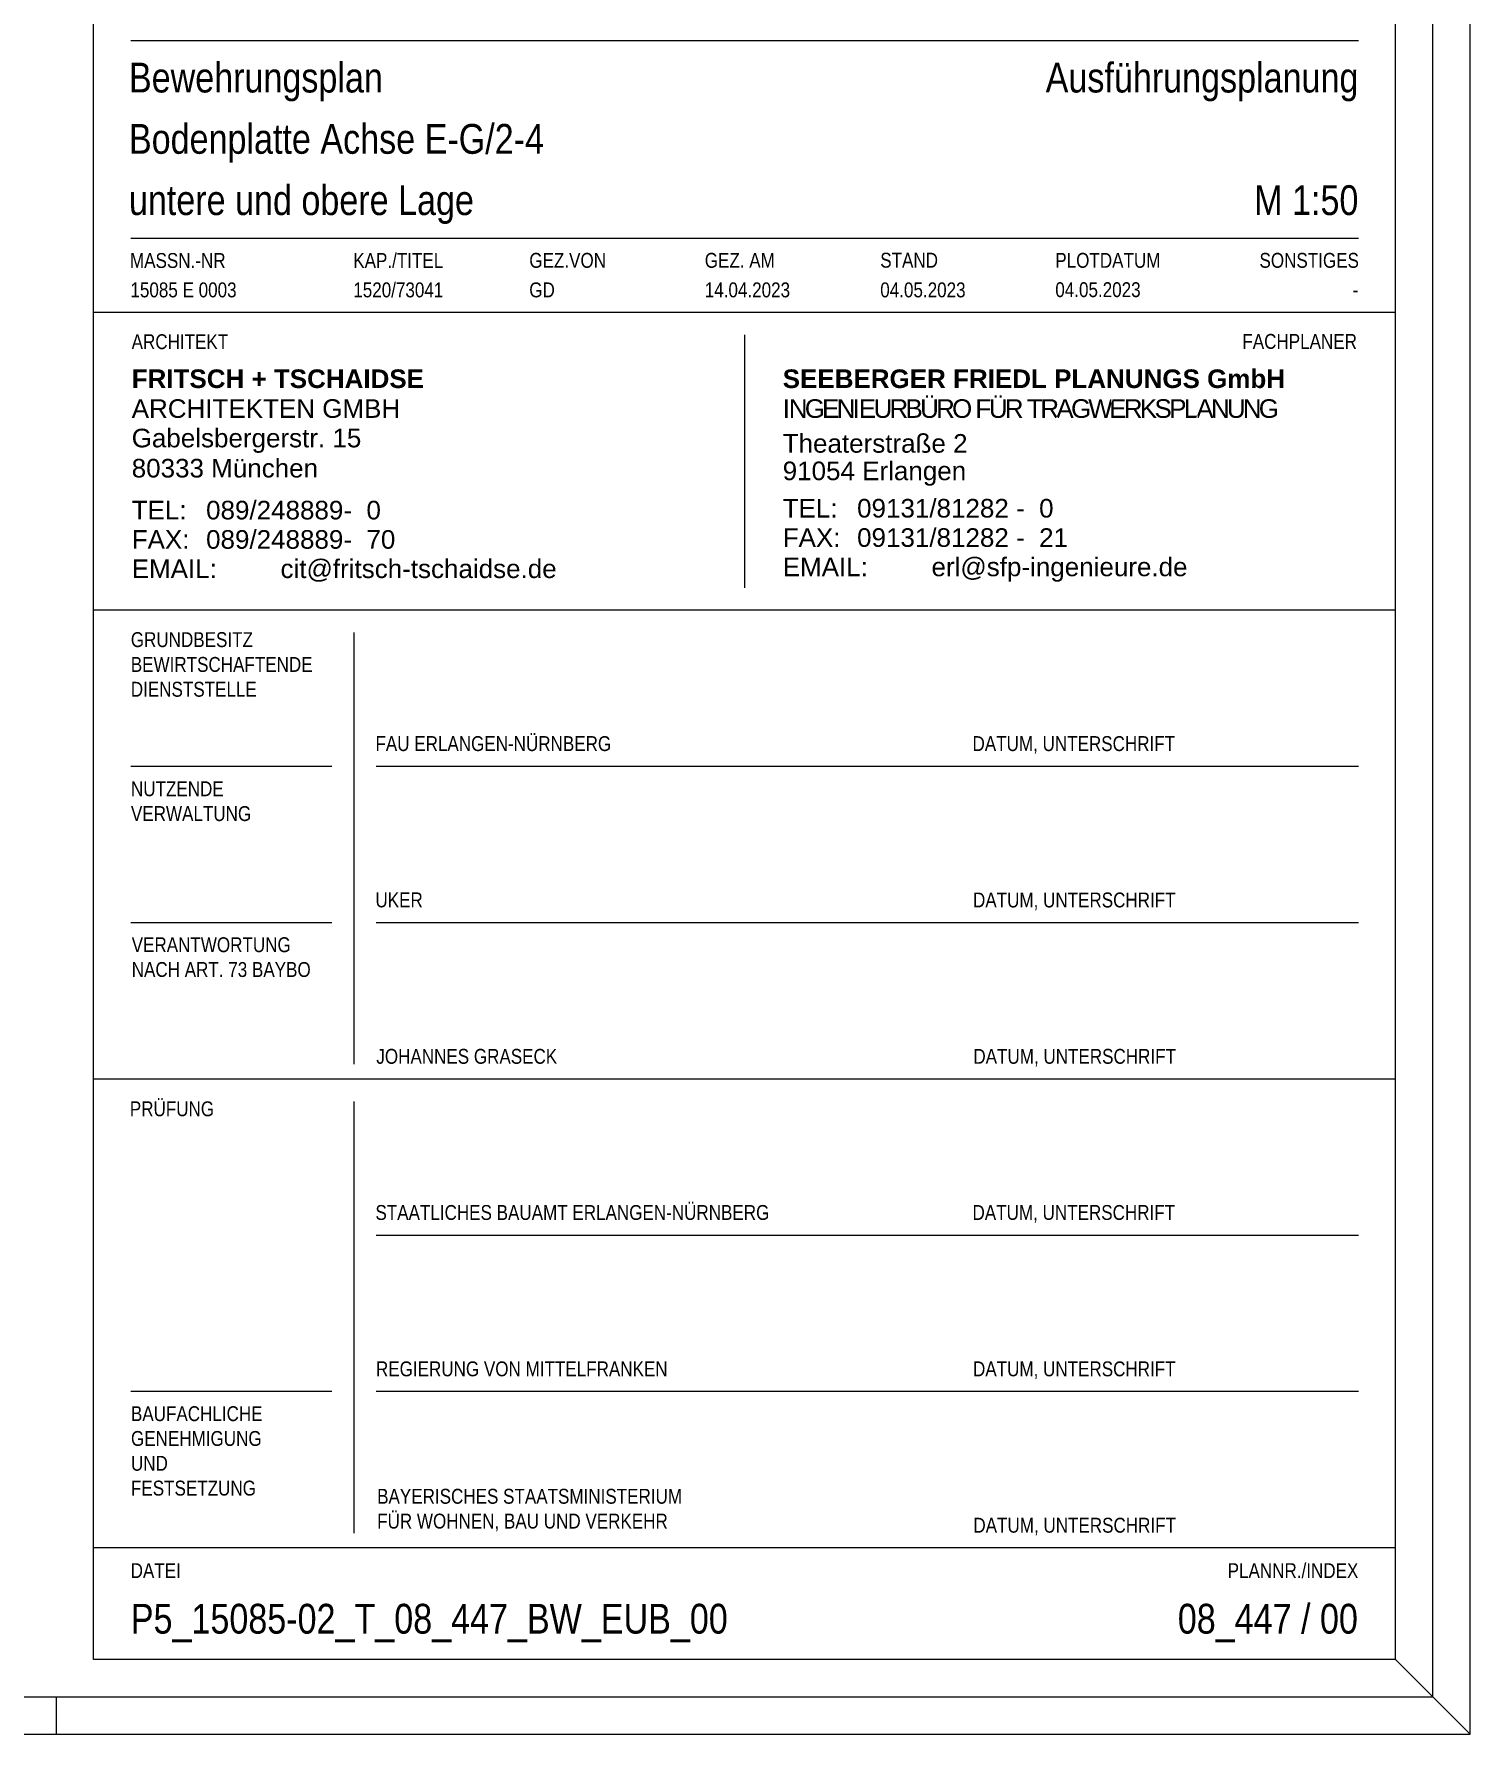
# Model space of a CAD drawing. Extents: x -28 to 85, y -37 to 54.
# Drawn here: x 49.8 to 59.45, y 0 to 11.42 of the extents above; entities that cross this region are included whole.
import ezdxf
from ezdxf.enums import TextEntityAlignment as Align

# ---------------------------------------------------------------- set-up
doc = ezdxf.new("R2010")
doc.units = 0
doc.header["$LTSCALE"] = 0.5
doc.linetypes.add('AUSGEZOGEN', pattern=[1000.01, 1000, 0.01])
for name, color, linetype in [('40 A Plankopf Text F+T', 7, 'Continuous'), ('BET-ANS', 7, 'Continuous'), ('RAHMEN', 7, 'Continuous')]:
    doc.layers.add(name, color=color, linetype=linetype)
doc.layers.add('NOPLOT', color=7, linetype='Continuous', plot=False)
doc.styles.add('ERSTELLTER_STIL_3', font='arial.ttf')
doc.styles.add('ERSTELLTER_STIL_4', font='arialbd.ttf')
doc.styles.add('plankopf_ArialN', font='ARIALN.TTF')

# ---------------------------------------------------------------- blocks, each defined once
blk = doc.blocks.new('Plankopf_PU')
for p, q in [((-18.5, 19.1), (-18.5, 25.4)), ((-1, 19.1), (-1, 25.4)), ((-1.5, 22.75), (-18, 22.75)), ((-18, 20.1), (-1.5, 20.1)), ((-18.5, 15.1), (-18.5, 19.1)), ((-1, 19.1), (-18.5, 19.1)), ((-1, 15.1), (-1, 19.1)), ((-9.75, 18.8), (-9.75, 15.4)), ((-1, 15.1), (-18.5, 15.1)), ((-1, 15.1), (-18.5, 15.1)), ((-18.5, 8.8), (-18.5, 15.1)), ((-1, 8.8), (-1, 15.1)), ((-15, 9), (-15, 14.8)), ((-15.3, 13), (-18, 13)), ((-1.5, 13), (-14.7, 13)), ((-15.3, 10.9), (-18, 10.9)), ((-1.5, 10.9), (-14.7, 10.9)), ((-18.5, 2.5), (-18.5, 8.8)), ((-1, 8.8), (-18.5, 8.8)), ((-1, 2.5), (-1, 8.8)), ((-15, 2.7), (-15, 8.5)), ((-1.5, 6.7), (-14.7, 6.7)), ((-15.3, 4.6), (-18, 4.6)), ((-1.5, 4.6), (-14.7, 4.6)), ((-1, 2.5), (-18.5, 2.5)), ((-18.5, 1), (-18.5, 2.5)), ((-1, 2.5), (-18.5, 2.5)), ((-1, 1), (-1, 2.5)), ((-1, 1), (-18.5, 1))]:
    blk.add_line(p, q)
at = {"style": 'plankopf_ArialN'}
for s, p in [('MASSN.-NR', (-18.011, 19.698)), ('KAP./TITEL', (-15.01, 19.698)), ('GEZ.VON', (-12.644, 19.7)), ('GEZ. AM', (-10.286, 19.7)), ('STAND', (-7.927, 19.702)), ('PLOTDATUM', (-5.574, 19.7)), ('FAU ERLANGEN-NÜRNBERG', (-14.712, 13.207)), ('DATUM, UNTERSCHRIFT', (-6.687, 13.207)), ('UKER', (-14.712, 11.107)), ('DATUM, UNTERSCHRIFT', (-6.68, 11.106)), ('JOHANNES GRASECK', (-14.7, 9.005)), ('DATUM, UNTERSCHRIFT', (-6.675, 9.005)), ('STAATLICHES BAUAMT ERLANGEN-NÜRNBERG', (-14.712, 6.907)), ('DATUM, UNTERSCHRIFT', (-6.687, 6.907)), ('REGIERUNG VON MITTELFRANKEN', (-14.705, 4.806)), ('DATUM, UNTERSCHRIFT', (-6.68, 4.806)), ('DATUM, UNTERSCHRIFT', (-6.675, 2.705)), ('DATEI', (-18.002, 2.095))]:
    blk.add_text(s, height=0.2, dxfattribs=at).set_placement(p)
for s, p in [('SONSTIGES', (-1.493, 19.7)), ('PLANNR./INDEX', (-1.501, 2.095))]:
    blk.add_text(s, height=0.2, dxfattribs=at).set_placement(p, align=Align.RIGHT)
at = {"linetype": 'AUSGEZOGEN', "lineweight": 35, "style": 'plankopf_ArialN'}
blk.add_text('ARCHITEKT', height=0.2, dxfattribs=at).set_placement((-17.989, 18.607))
blk.add_text('FACHPLANER', height=0.2, dxfattribs=at).set_placement((-1.52, 18.611), align=Align.RIGHT)
blk.add_text('PRÜFUNG', height=0.2, dxfattribs=at).set_placement((-18.013, 8.5), align=Align.TOP_LEFT)
at = {"insert": (-5.574, 19.303), "char_height": 0.2, "attachment_point": 7, "style": 'plankopf_ArialN'}
blk.add_mtext('04.05.2023', dxfattribs=at)
at = {"char_height": 0.2, "attachment_point": 1, "style": 'plankopf_ArialN'}
for s, insert, width in [('GRUNDBESITZ\\PBEWIRTSCHAFTENDE DIENSTSTELLE', (-18, 14.804), 2.5), ('NUTZENDE^JVERWALTUNG', (-17.998, 12.8), 2.69843), ('VERANTWORTUNG  NACH ART. 73 BAYBO', (-17.988, 10.705), 2.68768), ('BAUFACHLICHE GENEHMIGUNG UND FESTSETZUNG', (-17.998, 4.404), 2.2311), ('BAYERISCHES STAATSMINISTERIUM ^JFÜR WOHNEN, BAU UND VERKEHR', (-14.689, 3.294), 9.29412)]:
    blk.add_mtext(s, dxfattribs=dict(at, insert=insert, width=width))
at = {"style": 'plankopf_ArialN'}
for tag, p in [('PROJEKTBEZEICHNUNGZ1', (-18.025, 24.578)), ('PROJEKTBEZEICHNUNGZ2', (-18.025, 23.761)), ('PROJEKTBEZEICHNUNGZ3', (-18.025, 22.941))]:
    blk.add_attdef(tag, text='', height=0.4, dxfattribs=at).set_placement(p, align=Align.BOTTOM_LEFT)
for tag, p in [('GEB.-NR', (-1.5, 24.946)), ('0.000X', (-1.507, 1.749))]:
    blk.add_attdef(tag, text='', height=0.4, dxfattribs=at).set_placement(p, align=Align.TOP_RIGHT)
for tag, p, height in [('PLANINHALTZ1', (-18.025, 22.055), 0.4), ('PLANINHALTZ2', (-18.025, 21.232), 0.4), ('PLANINHALTZ3', (-18.025, 20.409), 0.4), ('MASSN.-NR', (-18.005, 19.303), 0.2), ('KAPITEL/TITEL', (-15.01, 19.303), 0.2), ('GEZ_VON', (-12.644, 19.303), 0.2), ('GEZ_AM', (-10.286, 19.303), 0.2), ('STAND', (-7.927, 19.303), 0.2)]:
    blk.add_attdef(tag, p, '', height=height, dxfattribs=at)
for tag, height, p in [('PLANUNGSPHASE', 0.4, (-1.5, 22.055)), ('PROJEKTKATEGORIE', 0.4, (-1.5, 21.232)), ('MAßSTAB', 0.4, (-1.5, 20.409)), ('SONSTIGES', 0.2, (-1.5, 19.303))]:
    blk.add_attdef(tag, text='', height=height, dxfattribs=at).set_placement(p, align=Align.RIGHT)
at = {"layer": '40 A Plankopf Text F+T', "color": 7, "linetype": 'Continuous', "lineweight": 13, "char_height": 0.25, "attachment_point": 7}
for s, insert, style in [('\\A1;FRITSCH + TSCHAIDSE ', (-17.988, 18.081), 'ERSTELLTER_STIL_4'), ('\\A1;SEEBERGER FRIEDL PLANUNGS GmbH', (-9.238, 18.081), 'ERSTELLTER_STIL_4'), ('\\A1;ARCHITEKTEN GMBH', (-17.988, 17.68), 'ERSTELLTER_STIL_3'), ('\\A1;{\\T0.8;INGENIEURBÜRO FÜR TRAGWERKSPLANUNG}', (-9.238, 17.68), 'ERSTELLTER_STIL_3'), ('\\A1;Gabelsbergerstr. 15', (-17.988, 17.212), 'ERSTELLTER_STIL_3'), ('\\A1;Theaterstraße 2', (-9.238, 17.212), 'ERSTELLTER_STIL_3'), ('\\A1;80333 München', (-17.988, 16.879), 'ERSTELLTER_STIL_3'), ('\\A1;91054 Erlangen', (-9.238, 16.771), 'ERSTELLTER_STIL_3')]:
    blk.add_mtext(s, dxfattribs=dict(at, insert=insert, style=style))
at = {"layer": '40 A Plankopf Text F+T', "color": 7, "linetype": 'Continuous', "lineweight": 13, "char_height": 0.25, "attachment_point": 7, "line_spacing_factor": 0.945293, "style": 'ERSTELLTER_STIL_3'}
for s, insert in [('\\A1;TEL: ^I089/248889-  0\\PFAX: ^I089/248889-  70\\PEMAIL: ^Icit@fritsch-tschaidse.de', (-17.988, 15.481)), ('\\A1;TEL: ^I09131/81282 -  0\\PFAX: ^I09131/81282 -  21\\PEMAIL: ^Ierl@sfp-ingenieure.de', (-9.238, 15.481))]:
    blk.add_mtext(s, dxfattribs=dict(at, insert=insert))
blk = doc.blocks.new('DINA0')
at = {"layer": 'RAHMEN'}
for p, q in [((118.9, 0), (118.9, 84.1)), ((0, 0), (118.9, 0))]:
    blk.add_line(p, q, dxfattribs=at)
at = {"layer": 'RAHMEN', "color": 5}
for p, q in [((118.4, 0.5), (118.4, 83.6)), ((2, 0.5), (118.4, 0.5))]:
    blk.add_line(p, q, dxfattribs=at)
at = {"layer": 'RAHMEN', "color": 7}
blk.add_line((99.9, 0), (99.9, 0.5), dxfattribs=at)

msp = doc.modelspace()

# ---------------------------------------------------------------- linework, layer by layer
at = {"layer": 'NOPLOT', "color": 191, "linetype": 'AUSGEZOGEN'}
msp.add_line((58.95, 0.5), (59.45, 0), dxfattribs=at)

# ---------------------------------------------------------------- block references
at = {"layer": 'BET-ANS'}
ref = msp.add_blockref('Plankopf_PU', (59.45, 0), dxfattribs=dict(at, xscale=0.5, yscale=0.5, zscale=0.5))
ref.add_attrib('0.000X', '08_447 / 00', dxfattribs={"layer": '0', "height": 0.2, "style": 'plankopf_ArialN'}).set_placement((58.69662, 0.87443), align=Align.TOP_RIGHT)
ref.add_attrib('STAND', '04.05.2023', (55.48663, 9.65159), dxfattribs={"layer": '0', "height": 0.1, "style": 'plankopf_ArialN'})
ref.add_attrib('PLANINHALTZ1', 'Bewehrungsplan', (50.43743, 11.02774), dxfattribs={"layer": '0', "height": 0.2, "style": 'plankopf_ArialN'})
ref.add_attrib('PLANINHALTZ2', 'Bodenplatte Achse E-G/2-4', (50.43743, 10.61602), dxfattribs={"layer": '0', "height": 0.2, "style": 'plankopf_ArialN'})
ref.add_attrib('PLANINHALTZ3', 'untere und obere Lage', (50.43743, 10.2045), dxfattribs={"layer": '0', "height": 0.2, "style": 'plankopf_ArialN'})
ref.add_attrib('PLANUNGSPHASE', 'Ausführungsplanung', dxfattribs={"layer": '0', "height": 0.2, "style": 'plankopf_ArialN'}).set_placement((58.7, 11.02774), align=Align.RIGHT)
ref.add_attrib('MAßSTAB', 'M 1:50', dxfattribs={"layer": '0', "height": 0.2, "style": 'plankopf_ArialN'}).set_placement((58.7, 10.2045), align=Align.RIGHT)
ref.add_attrib('MASSN.-NR', '15085 E 0003', (50.44738, 9.65159), dxfattribs={"layer": '0', "height": 0.1, "style": 'plankopf_ArialN'})
ref.add_attrib('KAPITEL/TITEL', '1520/73041', (51.9451, 9.65159), dxfattribs={"layer": '0', "height": 0.1, "style": 'plankopf_ArialN'})
ref.add_attrib('GEZ_VON', 'GD', (53.12777, 9.65159), dxfattribs={"layer": '0', "height": 0.1, "style": 'plankopf_ArialN'})
ref.add_attrib('GEZ_AM', '14.04.2023', (54.30713, 9.65159), dxfattribs={"layer": '0', "height": 0.1, "style": 'plankopf_ArialN'})
ref.add_attrib('SONSTIGES', '-', dxfattribs={"layer": '0', "height": 0.1, "style": 'plankopf_ArialN'}).set_placement((58.7, 9.65159), align=Align.RIGHT)
at = {"layer": 'RAHMEN', "color": 7, "linetype": 'AUSGEZOGEN', "xscale": 0.5, "yscale": 0.5, "zscale": 0.5}
msp.add_blockref('DINA0', (0, 0), dxfattribs=at)

# ---------------------------------------------------------------- texts
at = {"layer": 'BET-ANS', "style": 'plankopf_ArialN'}
msp.add_text('P5_15085-02_T_08_447_BW_EUB_00', height=0.2, dxfattribs=at).set_placement((50.45, 0.67445))

doc.saveas('drawing.dxf')
